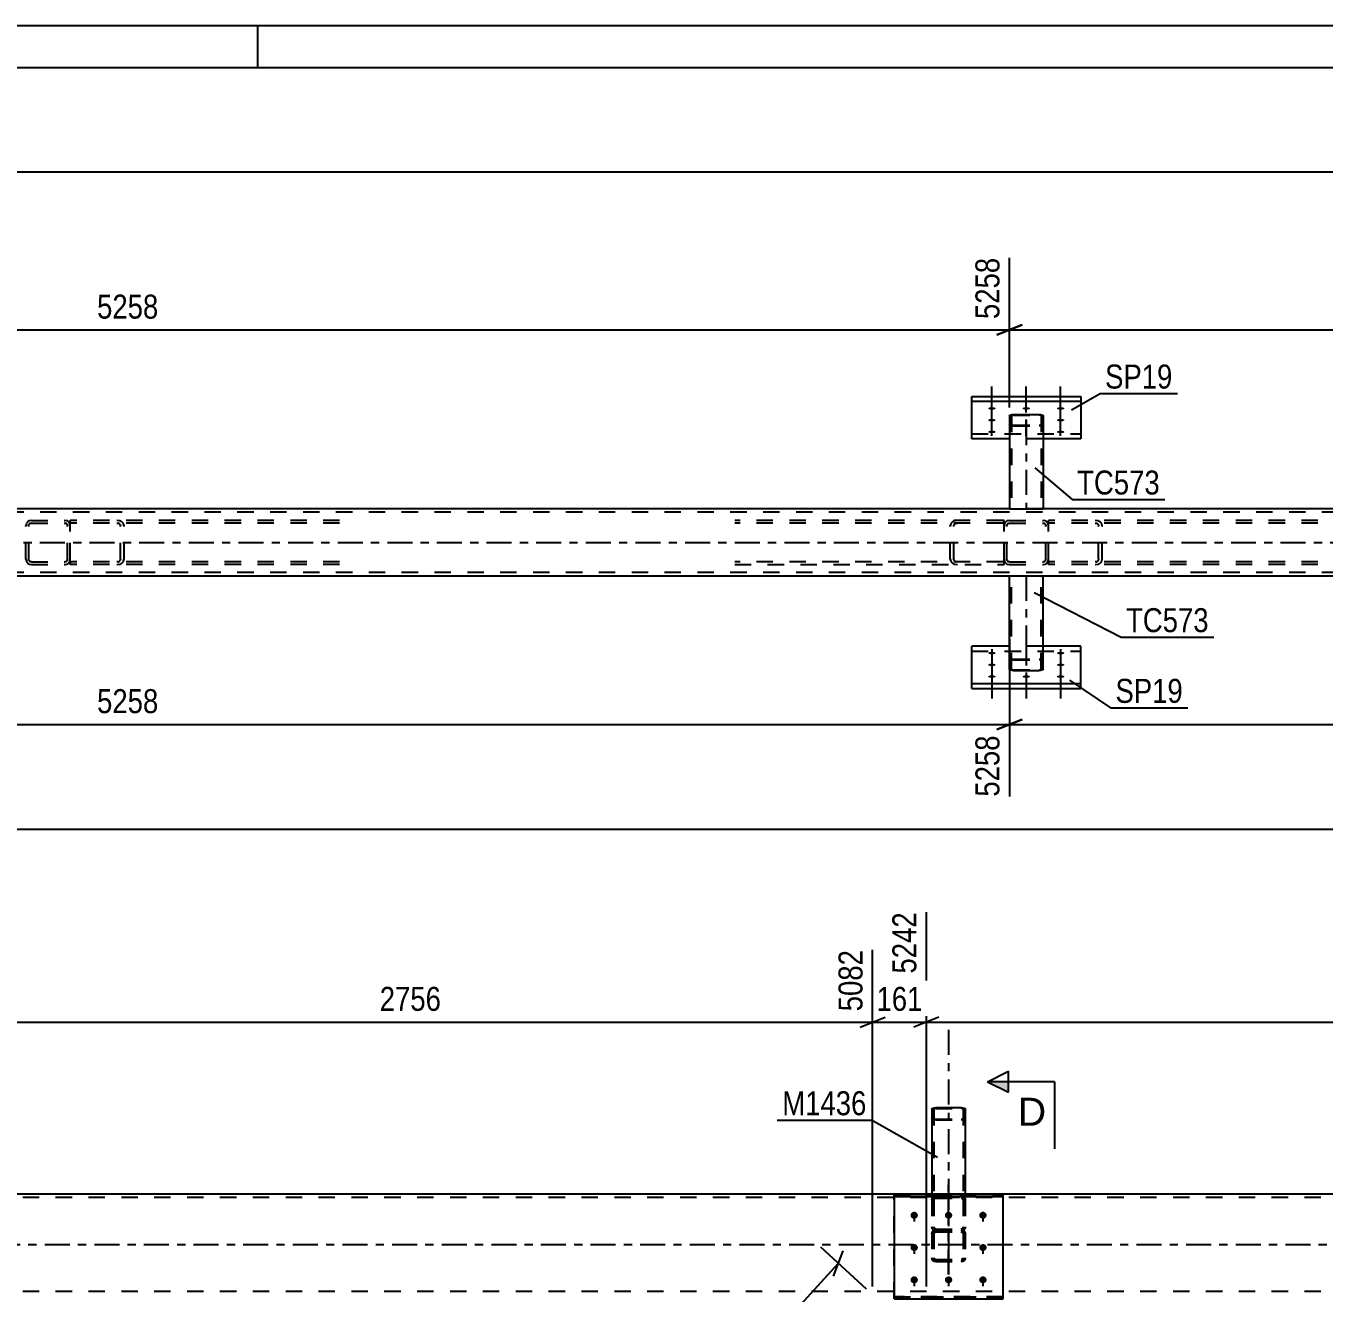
# Model space of a CAD drawing. Header units: millimetres. Extents: x -81 to 760, y -449 to 145.
# Drawn here: x 102.3 to 257.1, y -5.8 to 145.3 of the extents above; entities that cross this region are included whole.
import ezdxf

# ---------------------------------------------------------------- set-up
doc = ezdxf.new("R2010")
doc.units = ezdxf.units.MM
doc.linetypes.add('DXK_LINE_DOT2', pattern=[3.9198, 1.9599, -1.9599])
doc.linetypes.add('DXK_LINE_DOT3', pattern=[5.9187, 2.979, -0.9799, 0.9799, -0.9799])
doc.styles.add('Arial', font='ARIAL.TTF', dxfattribs={"height": 0.2})
doc.styles.add('Arial Narrow', font='ARIALN.TTF', dxfattribs={"height": 0.2})

# ---------------------------------------------------------------- blocks, each defined once
blk = doc.blocks.new('Unknown-122571161-1134')
at = {"color": 5, "linetype": 'Continuous'}
for p, q in [((759.95, 145.34), (-81.05, 145.34)), ((129.95, 140.34), (129.95, 145.34)), ((754.95, 140.34), (-76.05, 140.34))]:
    blk.add_line(p, q, dxfattribs=at)
blk = doc.blocks.new('Part-122571161-3338 - 3322')
at = {"color": 7, "linetype": 'DXK_LINE_DOT3'}
blk.add_line((212.33, 25.59), (212.33, -4.48), dxfattribs=at)
at = {"color": 2, "linetype": 'Continuous'}
for p, q in [((210.33, 16.15), (210.37, 16.21)), ((210.33, 16.15), (210.33, 6)), ((210.37, 16.21), (210.47, 16.27)), ((210.47, 16.27), (210.63, 16.31)), ((210.63, 16.31), (210.81, 16.32)), ((210.81, 16.32), (213.85, 16.32)), ((213.85, 16.32), (214.04, 16.31)), ((214.04, 16.31), (214.19, 16.27)), ((214.19, 16.27), (214.3, 16.21)), ((214.3, 16.21), (214.33, 16.15)), ((214.33, 16.15), (214.33, 6))]:
    blk.add_line(p, q, dxfattribs=at)
at = {"color": 7, "linetype": 'DXK_LINE_DOT2'}
for p, q in [((210.59, 16.18), (210.57, 16.15)), ((210.57, 16.15), (210.57, 5.69)), ((210.64, 16.21), (210.59, 16.18)), ((210.72, 16.23), (210.64, 16.21)), ((210.81, 16.23), (210.72, 16.23)), ((210.81, 16.23), (213.85, 16.23)), ((213.94, 16.23), (213.85, 16.23)), ((214.02, 16.21), (213.94, 16.23)), ((214.07, 16.18), (214.02, 16.21)), ((214.09, 16.15), (214.07, 16.18)), ((214.09, 16.15), (214.09, 5.69)), ((210.37, 14.97), (210.33, 15.04)), ((210.47, 14.92), (210.37, 14.97)), ((210.63, 14.88), (210.47, 14.92)), ((210.57, 15.04), (210.59, 15.01)), ((210.59, 15.01), (210.64, 14.98)), ((210.81, 14.87), (210.63, 14.88)), ((210.64, 14.98), (210.72, 14.96)), ((210.72, 14.96), (210.81, 14.95)), ((210.81, 14.95), (213.85, 14.95)), ((210.81, 14.87), (213.85, 14.87)), ((213.85, 14.95), (213.94, 14.96)), ((214.04, 14.88), (213.85, 14.87)), ((213.94, 14.96), (214.02, 14.98)), ((214.02, 14.98), (214.07, 15.01)), ((214.19, 14.92), (214.04, 14.88)), ((214.07, 15.01), (214.09, 15.04)), ((214.3, 14.97), (214.19, 14.92)), ((214.33, 15.04), (214.3, 14.97)), ((214.33, 6), (210.33, 6)), ((210.33, 6), (210.33, 5.69)), ((210.33, 5.83), (210.57, 5.83)), ((210.33, 5.69), (210.37, 5.62)), ((210.37, 5.62), (210.47, 5.57)), ((210.47, 5.57), (210.63, 5.53)), ((210.59, 5.66), (210.57, 5.69)), ((210.64, 5.63), (210.59, 5.66)), ((210.63, 5.53), (210.81, 5.52)), ((210.72, 5.61), (210.64, 5.63)), ((210.81, 5.6), (210.72, 5.61)), ((210.81, 5.6), (213.85, 5.6)), ((210.81, 5.52), (213.85, 5.52)), ((213.94, 5.61), (213.85, 5.6)), ((213.85, 5.52), (214.04, 5.53)), ((214.02, 5.63), (213.94, 5.61)), ((214.07, 5.66), (214.02, 5.63)), ((214.04, 5.53), (214.19, 5.57)), ((214.09, 5.69), (214.07, 5.66)), ((214.09, 5.83), (214.33, 5.83)), ((214.19, 5.57), (214.3, 5.62)), ((214.3, 5.62), (214.33, 5.69)), ((214.33, 6), (214.33, 5.69))]:
    blk.add_line(p, q, dxfattribs=at)
blk = doc.blocks.new('Bolt-122571161-3489 - 3322')
at = {"color": 1, "linetype": 'DXK_LINE_DOT2'}
for p, q in [((208.23, 3.87), (208.23, 2.74)), ((212.33, 3.87), (212.33, 2.74)), ((216.43, 3.87), (216.43, 2.74)), ((208.23, 0.02), (208.23, -1.11)), ((216.43, 0.02), (216.43, -1.11)), ((208.23, -3.83), (208.23, -4.97)), ((212.33, -3.83), (212.33, -4.97)), ((216.43, -3.83), (216.43, -4.97))]:
    blk.add_line(p, q, dxfattribs=at)
blk = doc.blocks.new('Bolt-122571161-3490 - 3322')
at = {"linetype": 'Continuous'}
for points in [[(208.23, 3.89), (208.32, 3.88), (208.41, 3.85), (208.49, 3.81), (208.56, 3.75), (208.61, 3.68), (208.65, 3.6), (208.67, 3.52), (208.67, 3.43), (208.65, 3.35), (208.61, 3.27), (208.56, 3.2), (208.49, 3.14), (208.41, 3.1), (208.32, 3.07), (208.23, 3.06), (208.14, 3.07), (208.05, 3.1), (207.97, 3.14), (207.91, 3.2), (207.85, 3.27), (207.81, 3.35), (207.8, 3.43), (207.8, 3.52), (207.81, 3.6), (207.85, 3.68), (207.91, 3.75), (207.97, 3.81), (208.05, 3.85), (208.14, 3.88)], [(212.33, 3.89), (212.42, 3.88), (212.51, 3.85), (212.59, 3.81), (212.66, 3.75), (212.71, 3.68), (212.75, 3.6), (212.77, 3.52), (212.77, 3.43), (212.75, 3.35), (212.71, 3.27), (212.66, 3.2), (212.59, 3.14), (212.51, 3.1), (212.42, 3.07), (212.33, 3.06), (212.24, 3.07), (212.15, 3.1), (212.07, 3.14), (212.01, 3.2), (211.95, 3.27), (211.91, 3.35), (211.9, 3.43), (211.9, 3.52), (211.91, 3.6), (211.95, 3.68), (212.01, 3.75), (212.07, 3.81), (212.15, 3.85), (212.24, 3.88)], [(216.43, 3.89), (216.52, 3.88), (216.61, 3.85), (216.69, 3.81), (216.76, 3.75), (216.81, 3.68), (216.85, 3.6), (216.87, 3.52), (216.87, 3.43), (216.85, 3.35), (216.81, 3.27), (216.76, 3.2), (216.69, 3.14), (216.61, 3.1), (216.52, 3.07), (216.43, 3.06), (216.34, 3.07), (216.25, 3.1), (216.17, 3.14), (216.11, 3.2), (216.05, 3.27), (216.01, 3.35), (216, 3.43), (216, 3.52), (216.01, 3.6), (216.05, 3.68), (216.11, 3.75), (216.17, 3.81), (216.25, 3.85), (216.34, 3.88)], [(208.23, 0.04), (208.32, 0.03), (208.41, 0), (208.49, -0.04), (208.56, -0.1), (208.61, -0.17), (208.65, -0.25), (208.67, -0.33), (208.67, -0.42), (208.65, -0.5), (208.61, -0.58), (208.56, -0.65), (208.49, -0.71), (208.41, -0.75), (208.32, -0.78), (208.23, -0.79), (208.14, -0.78), (208.05, -0.75), (207.97, -0.71), (207.91, -0.65), (207.85, -0.58), (207.81, -0.5), (207.8, -0.42), (207.8, -0.33), (207.81, -0.25), (207.85, -0.17), (207.91, -0.1), (207.97, -0.04), (208.05, 0), (208.14, 0.03)], [(216.43, 0.04), (216.52, 0.03), (216.61, 0), (216.69, -0.04), (216.76, -0.1), (216.81, -0.17), (216.85, -0.25), (216.87, -0.33), (216.87, -0.42), (216.85, -0.5), (216.81, -0.58), (216.76, -0.65), (216.69, -0.71), (216.61, -0.75), (216.52, -0.78), (216.43, -0.79), (216.34, -0.78), (216.25, -0.75), (216.17, -0.71), (216.11, -0.65), (216.05, -0.58), (216.01, -0.5), (216, -0.42), (216, -0.33), (216.01, -0.25), (216.05, -0.17), (216.11, -0.1), (216.17, -0.04), (216.25, 0), (216.34, 0.03)], [(208.23, -3.81), (208.32, -3.82), (208.41, -3.85), (208.49, -3.89), (208.56, -3.95), (208.61, -4.02), (208.65, -4.1), (208.67, -4.19), (208.67, -4.27), (208.65, -4.36), (208.61, -4.44), (208.56, -4.51), (208.49, -4.56), (208.41, -4.61), (208.32, -4.63), (208.23, -4.64), (208.14, -4.63), (208.05, -4.61), (207.97, -4.56), (207.91, -4.51), (207.85, -4.44), (207.81, -4.36), (207.8, -4.27), (207.8, -4.19), (207.81, -4.1), (207.85, -4.02), (207.91, -3.95), (207.97, -3.89), (208.05, -3.85), (208.14, -3.82)], [(212.33, -3.81), (212.42, -3.82), (212.51, -3.85), (212.59, -3.89), (212.66, -3.95), (212.71, -4.02), (212.75, -4.1), (212.77, -4.19), (212.77, -4.27), (212.75, -4.36), (212.71, -4.44), (212.66, -4.51), (212.59, -4.56), (212.51, -4.61), (212.42, -4.63), (212.33, -4.64), (212.24, -4.63), (212.15, -4.61), (212.07, -4.56), (212.01, -4.51), (211.95, -4.44), (211.91, -4.36), (211.9, -4.27), (211.9, -4.19), (211.91, -4.1), (211.95, -4.02), (212.01, -3.95), (212.07, -3.89), (212.15, -3.85), (212.24, -3.82)], [(216.43, -3.81), (216.52, -3.82), (216.61, -3.85), (216.69, -3.89), (216.76, -3.95), (216.81, -4.02), (216.85, -4.1), (216.87, -4.19), (216.87, -4.27), (216.85, -4.36), (216.81, -4.44), (216.76, -4.51), (216.69, -4.56), (216.61, -4.61), (216.52, -4.63), (216.43, -4.64), (216.34, -4.63), (216.25, -4.61), (216.17, -4.56), (216.11, -4.51), (216.05, -4.44), (216.01, -4.36), (216, -4.27), (216, -4.19), (216.01, -4.1), (216.05, -4.02), (216.11, -3.95), (216.17, -3.89), (216.25, -3.85), (216.34, -3.82)]]:
    blk.add_hatch(color=1, dxfattribs=at).paths.add_polyline_path(points)
at = {"color": 1, "linetype": 'Continuous'}
for p, q in [((208.23, 3.87), (208.23, 2.74)), ((212.33, 3.87), (212.33, 2.74)), ((216.43, 3.87), (216.43, 2.74)), ((208.23, 0.02), (208.23, -1.11)), ((216.43, 0.02), (216.43, -1.11)), ((208.23, -3.83), (208.23, -4.97)), ((212.33, -3.83), (212.33, -4.97)), ((216.43, -3.83), (216.43, -4.97))]:
    blk.add_line(p, q, dxfattribs=at)
blk = doc.blocks.new('Part-122571161-3521 - 3322')
at = {"color": 2, "linetype": 'Continuous'}
blk.add_line((443.67, 6), (0, 6), dxfattribs=at)
at = {"color": 7, "linetype": 'DXK_LINE_DOT2'}
for p, q in [((578.17, 5.6), (0, 5.6)), ((578.17, -5.6), (0, -5.6))]:
    blk.add_line(p, q, dxfattribs=at)
at = {"color": 7, "linetype": 'DXK_LINE_DOT3'}
blk.add_line((-2, 0), (578.17, 0), dxfattribs=at)
blk = doc.blocks.new('Part-122571161-3580 - 3322')
at = {"color": 7, "linetype": 'DXK_LINE_DOT2'}
for p, q in [((205.83, -6.48), (205.83, 5.95)), ((205.83, 5.95), (218.83, 5.95)), ((205.83, 5.73), (218.83, 5.73)), ((218.83, -6.48), (218.83, 5.95)), ((218.83, -6.26), (205.83, -6.26)), ((218.83, -6.48), (205.83, -6.48))]:
    blk.add_line(p, q, dxfattribs=at)
blk = doc.blocks.new('Part-122571161-3583 - 3322')
at = {"color": 2, "linetype": 'Continuous'}
for p, q in [((218.83, 5.95), (205.83, 5.95)), ((205.83, 5.95), (205.83, -6.48)), ((205.83, 5.73), (218.83, 5.73)), ((218.83, -6.48), (218.83, 5.95)), ((205.83, -6.48), (218.83, -6.48))]:
    blk.add_line(p, q, dxfattribs=at)
at = {"color": 7, "linetype": 'DXK_LINE_DOT2'}
blk.add_line((205.83, -6.26), (218.83, -6.26), dxfattribs=at)
blk = doc.blocks.new('Part-122571161-3592 - 3322')
at = {"color": 7, "linetype": 'DXK_LINE_DOT3'}
blk.add_line((212.33, -3.58), (212.33, 7.12), dxfattribs=at)
at = {"color": 7, "linetype": 'DXK_LINE_DOT2'}
for p, q in [((210.37, 5.51), (210.33, 5.32)), ((210.33, 5.32), (210.33, -1.59)), ((210.57, 5.32), (210.59, 5.41)), ((210.57, 5.32), (210.57, -1.59)), ((210.59, 5.41), (210.64, 5.5)), ((210.81, 5.83), (210.63, 5.79)), ((210.64, 5.5), (210.72, 5.55)), ((210.72, 5.55), (210.81, 5.57)), ((210.81, 5.83), (213.85, 5.83)), ((210.81, 5.57), (213.85, 5.57)), ((214.04, 5.79), (213.85, 5.83)), ((213.85, 5.57), (213.95, 5.55)), ((213.95, 5.55), (214.02, 5.5)), ((214.02, 5.5), (214.07, 5.41)), ((214.07, 5.41), (214.09, 5.32)), ((214.09, 5.32), (214.09, -1.59)), ((214.33, 5.32), (214.3, 5.51)), ((214.33, 5.32), (214.33, -1.59)), ((210.33, 2.08), (210.37, 1.89)), ((210.37, 1.44), (210.47, 1.59)), ((210.47, 1.59), (210.63, 1.69)), ((210.59, 1.98), (210.57, 2.08)), ((210.64, 1.9), (210.59, 1.98)), ((210.63, 1.69), (210.81, 1.72)), ((210.63, 1.61), (210.81, 1.57)), ((210.72, 1.84), (210.64, 1.9)), ((210.81, 1.83), (210.72, 1.84)), ((210.81, 1.83), (213.85, 1.83)), ((210.81, 1.72), (213.85, 1.72)), ((210.81, 1.57), (213.85, 1.57)), ((213.95, 1.84), (213.85, 1.83)), ((213.85, 1.72), (214.04, 1.69)), ((213.85, 1.57), (214.04, 1.61)), ((214.02, 1.9), (213.95, 1.84)), ((214.07, 1.98), (214.02, 1.9)), ((214.04, 1.69), (214.19, 1.59)), ((214.09, 2.08), (214.07, 1.98)), ((214.19, 1.59), (214.3, 1.44)), ((214.3, 1.89), (214.33, 2.08)), ((210.33, 1.27), (210.37, 1.44)), ((210.59, 1.36), (210.57, 1.27)), ((210.64, 1.43), (210.59, 1.36)), ((210.72, 1.48), (210.64, 1.43)), ((210.81, 1.5), (210.72, 1.48)), ((210.81, 1.5), (213.85, 1.5)), ((213.95, 1.48), (213.85, 1.5)), ((214.02, 1.43), (213.95, 1.48)), ((214.07, 1.36), (214.02, 1.43)), ((214.09, 1.27), (214.07, 1.36)), ((214.3, 1.44), (214.33, 1.27)), ((210.37, -1.76), (210.33, -1.59)), ((210.47, -1.9), (210.37, -1.76)), ((210.63, -2), (210.47, -1.9)), ((210.57, -1.59), (210.59, -1.67)), ((210.59, -1.67), (210.64, -1.74)), ((210.81, -2.04), (210.63, -2)), ((210.64, -1.74), (210.72, -1.79)), ((210.72, -1.79), (210.81, -1.81)), ((210.81, -1.81), (213.85, -1.81)), ((210.81, -2.04), (213.85, -2.04)), ((213.85, -1.81), (213.95, -1.79)), ((214.04, -2), (213.85, -2.04)), ((213.95, -1.79), (214.02, -1.74)), ((214.02, -1.74), (214.07, -1.67)), ((214.19, -1.9), (214.04, -2)), ((214.07, -1.67), (214.09, -1.59)), ((214.3, -1.76), (214.19, -1.9)), ((214.33, -1.59), (214.3, -1.76))]:
    blk.add_line(p, q, dxfattribs=at)
for centre, start, end in [((210.83, 5.34), 114.32, 159.2417), ((213.83, 5.34), 20.7583, 65.68), ((210.83, 2.06), 200.7583, 245.68), ((213.83, 2.06), 294.32, 339.2417)]:
    blk.add_arc(centre, 0.496, start, end, dxfattribs=at)
blk = doc.blocks.new('Part-122571161-3674 - 3322')
at = {"color": 7, "linetype": 'DXK_LINE_DOT3'}
blk.add_line((212.33, 7.12), (212.33, -3.58), dxfattribs=at)
at = {"color": 7, "linetype": 'DXK_LINE_DOT2'}
for p, q in [((210.33, 5.32), (210.37, 5.51)), ((210.33, 5.32), (210.33, -1.59)), ((210.59, 5.41), (210.57, 5.32)), ((210.57, 5.32), (210.57, -1.59)), ((210.64, 5.5), (210.59, 5.41)), ((210.63, 5.79), (210.81, 5.83)), ((210.72, 5.55), (210.64, 5.5)), ((210.81, 5.57), (210.72, 5.55)), ((210.81, 5.83), (213.85, 5.83)), ((210.81, 5.57), (213.85, 5.57)), ((213.85, 5.83), (214.04, 5.79)), ((213.95, 5.55), (213.85, 5.57)), ((214.02, 5.5), (213.95, 5.55)), ((214.07, 5.41), (214.02, 5.5)), ((214.09, 5.32), (214.07, 5.41)), ((214.09, 5.32), (214.09, -1.59)), ((214.3, 5.51), (214.33, 5.32)), ((214.33, 5.32), (214.33, -1.59)), ((210.37, 1.89), (210.33, 2.08)), ((210.47, 1.59), (210.37, 1.44)), ((210.63, 1.69), (210.47, 1.59)), ((210.57, 2.08), (210.59, 1.98)), ((210.59, 1.98), (210.64, 1.9)), ((210.81, 1.72), (210.63, 1.69)), ((210.81, 1.57), (210.63, 1.61)), ((210.64, 1.9), (210.72, 1.85)), ((210.72, 1.85), (210.81, 1.83)), ((210.81, 1.83), (213.85, 1.83)), ((210.81, 1.72), (213.85, 1.72)), ((210.81, 1.57), (213.85, 1.57)), ((213.85, 1.83), (213.95, 1.85)), ((214.04, 1.69), (213.85, 1.72)), ((214.04, 1.61), (213.85, 1.57)), ((213.95, 1.85), (214.02, 1.9)), ((214.02, 1.9), (214.07, 1.98)), ((214.19, 1.59), (214.04, 1.69)), ((214.07, 1.98), (214.09, 2.08)), ((214.3, 1.44), (214.19, 1.59)), ((214.33, 2.08), (214.3, 1.89)), ((210.37, 1.44), (210.33, 1.27)), ((210.57, 1.27), (210.59, 1.36)), ((210.59, 1.36), (210.64, 1.43)), ((210.64, 1.43), (210.72, 1.48)), ((210.72, 1.48), (210.81, 1.5)), ((210.81, 1.5), (213.85, 1.5)), ((213.85, 1.5), (213.95, 1.48)), ((213.95, 1.48), (214.02, 1.43)), ((214.02, 1.43), (214.07, 1.36)), ((214.07, 1.36), (214.09, 1.27)), ((214.33, 1.27), (214.3, 1.44)), ((210.33, -1.59), (210.37, -1.76)), ((210.37, -1.76), (210.47, -1.9)), ((210.47, -1.9), (210.63, -2)), ((210.59, -1.67), (210.57, -1.59)), ((210.64, -1.74), (210.59, -1.67)), ((210.63, -2), (210.81, -2.04)), ((210.72, -1.79), (210.64, -1.74)), ((210.81, -1.81), (210.72, -1.79)), ((210.81, -1.81), (213.85, -1.81)), ((210.81, -2.04), (213.85, -2.04)), ((213.95, -1.79), (213.85, -1.81)), ((213.85, -2.04), (214.04, -2)), ((214.02, -1.74), (213.95, -1.79)), ((214.07, -1.67), (214.02, -1.74)), ((214.04, -2), (214.19, -1.9)), ((214.09, -1.59), (214.07, -1.67)), ((214.19, -1.9), (214.3, -1.76)), ((214.3, -1.76), (214.33, -1.59))]:
    blk.add_line(p, q, dxfattribs=at)
for centre, start, end in [((210.83, 5.34), 114.32, 159.2417), ((213.83, 5.34), 20.7583, 65.68), ((210.83, 2.06), 200.7583, 245.68), ((213.83, 2.06), 294.32, 339.2417)]:
    blk.add_arc(centre, 0.496, start, end, dxfattribs=at)
blk = doc.blocks.new('Part-122571161-2288 - 2182')
at = {"color": 2, "linetype": 'Continuous'}
for p, q in [((215.1, 96.09), (215.1, 101.14)), ((215.1, 101.14), (228.1, 101.14)), ((228.1, 101.14), (228.1, 96.09)), ((228.1, 100.54), (215.1, 100.54)), ((219.6, 96.09), (215.1, 96.09)), ((228.1, 96.09), (223.6, 96.09))]:
    blk.add_line(p, q, dxfattribs=at)
at = {"color": 7, "linetype": 'DXK_LINE_DOT2'}
for p, q in [((215.1, 96.7), (228.1, 96.7)), ((223.6, 96.09), (219.6, 96.09))]:
    blk.add_line(p, q, dxfattribs=at)
blk = doc.blocks.new('Part-122571161-2224 - 2182')
at = {"color": 7, "linetype": 'DXK_LINE_DOT2'}
for p, q in [((102.35, 85.97), (102.3, 85.73)), ((102.3, 81.73), (102.3, 85.73)), ((102.62, 85.73), (102.64, 85.85)), ((102.62, 81.73), (102.62, 85.73)), ((102.94, 86.37), (102.69, 86.32)), ((102.81, 86.02), (102.94, 86.05)), ((102.94, 86.37), (106.94, 86.37)), ((102.94, 86.05), (106.94, 86.05)), ((107.18, 86.32), (106.94, 86.37)), ((106.94, 86.05), (107.06, 86.02)), ((107.23, 85.85), (107.26, 85.73)), ((107.26, 81.73), (107.26, 85.73)), ((107.58, 85.73), (107.53, 85.97)), ((107.58, 81.73), (107.58, 85.73)), ((102.3, 81.73), (102.35, 81.48)), ((102.64, 81.6), (102.62, 81.73)), ((102.69, 81.13), (102.94, 81.09)), ((102.94, 81.41), (102.81, 81.43)), ((102.94, 81.41), (106.94, 81.41)), ((102.94, 81.09), (106.94, 81.09)), ((107.06, 81.43), (106.94, 81.41)), ((106.94, 81.09), (107.18, 81.13)), ((107.26, 81.73), (107.23, 81.6)), ((107.53, 81.48), (107.58, 81.73))]:
    blk.add_line(p, q, dxfattribs=at)
for centre, radius, start, end in [((102.94, 85.73), 0.64, 112.5, 157.5), ((102.94, 85.73), 0.32, 112.5, 157.5), ((106.94, 85.73), 0.32, 22.5, 67.5), ((106.94, 85.73), 0.64, 22.5, 67.5), ((102.94, 81.73), 0.64, 202.5, 247.5), ((102.94, 81.73), 0.32, 202.5, 247.5), ((106.94, 81.73), 0.32, 292.5, 337.5), ((106.94, 81.73), 0.64, 292.5, 337.5)]:
    blk.add_arc(centre, radius, start, end, dxfattribs=at)
blk = doc.blocks.new('Part-122571161-2225 - 2182')
at = {"color": 7, "linetype": 'DXK_LINE_DOT2'}
for p, q in [((219.01, 85.97), (218.96, 85.73)), ((218.96, 81.73), (218.96, 85.73)), ((219.28, 85.73), (219.31, 85.85)), ((219.28, 81.73), (219.28, 85.73)), ((219.6, 86.37), (219.36, 86.32)), ((219.48, 86.02), (219.6, 86.05)), ((219.6, 86.37), (223.6, 86.37)), ((219.6, 86.05), (223.6, 86.05)), ((223.85, 86.32), (223.6, 86.37)), ((223.6, 86.05), (223.73, 86.02)), ((223.9, 85.85), (223.92, 85.73)), ((223.92, 81.73), (223.92, 85.73)), ((224.24, 85.73), (224.2, 85.97)), ((224.24, 81.73), (224.24, 85.73)), ((218.96, 81.73), (219.01, 81.48)), ((219.31, 81.6), (219.28, 81.73)), ((219.36, 81.13), (219.6, 81.09)), ((219.6, 81.41), (219.48, 81.43)), ((219.6, 81.41), (223.6, 81.41)), ((219.6, 81.09), (223.6, 81.09)), ((223.73, 81.43), (223.6, 81.41)), ((223.6, 81.09), (223.85, 81.13)), ((223.92, 81.73), (223.9, 81.6)), ((224.2, 81.48), (224.24, 81.73))]:
    blk.add_line(p, q, dxfattribs=at)
for centre, radius, start, end in [((219.6, 85.73), 0.64, 112.5, 157.5), ((219.6, 85.73), 0.32, 112.5, 157.5), ((223.6, 85.73), 0.32, 22.5, 67.5), ((223.6, 85.73), 0.64, 22.5, 67.5), ((219.6, 81.73), 0.64, 202.5, 247.5), ((219.6, 81.73), 0.32, 202.5, 247.5), ((223.6, 81.73), 0.32, 292.5, 337.5), ((223.6, 81.73), 0.64, 292.5, 337.5)]:
    blk.add_arc(centre, radius, start, end, dxfattribs=at)
blk = doc.blocks.new('Part-122571161-2293 - 2182')
at = {"color": 2, "linetype": 'Continuous'}
for p, q in [((215.1, 66.31), (215.1, 71.36)), ((219.6, 71.36), (215.1, 71.36)), ((228.1, 71.36), (223.6, 71.36)), ((228.1, 66.31), (228.1, 71.36)), ((215.1, 66.91), (228.1, 66.91)), ((215.1, 66.31), (228.1, 66.31))]:
    blk.add_line(p, q, dxfattribs=at)
at = {"color": 7, "linetype": 'DXK_LINE_DOT2'}
for p, q in [((219.64, 71.36), (219.6, 71.36)), ((223.6, 71.36), (219.64, 71.36)), ((215.1, 70.75), (228.1, 70.75))]:
    blk.add_line(p, q, dxfattribs=at)
blk = doc.blocks.new('Part-122571161-2233 - 2182')
at = {"color": 2, "linetype": 'Continuous'}
for p, q in [((219.6, 68.61), (219.6, 79.73)), ((223.6, 79.73), (219.6, 79.73)), ((223.6, 68.61), (223.6, 79.73)), ((219.64, 68.55), (219.6, 68.61)), ((219.74, 68.5), (219.64, 68.55)), ((219.9, 68.46), (219.74, 68.5)), ((220.08, 68.45), (219.9, 68.46)), ((220.08, 68.45), (223.12, 68.45)), ((223.31, 68.46), (223.12, 68.45)), ((223.46, 68.5), (223.31, 68.46)), ((223.57, 68.55), (223.46, 68.5)), ((223.6, 68.61), (223.57, 68.55))]:
    blk.add_line(p, q, dxfattribs=at)
at = {"color": 7, "linetype": 'DXK_LINE_DOT2'}
for p, q in [((219.84, 68.61), (219.84, 79.73)), ((223.34, 79.73), (223.36, 79.73)), ((223.36, 68.61), (223.36, 79.73)), ((219.6, 69.65), (219.64, 69.72)), ((219.64, 69.72), (219.74, 69.77)), ((219.74, 69.77), (219.9, 69.8)), ((219.86, 69.68), (219.84, 69.65)), ((219.91, 69.71), (219.86, 69.68)), ((219.9, 69.8), (220.08, 69.82)), ((219.99, 69.73), (219.91, 69.71)), ((220.08, 69.73), (219.99, 69.73)), ((220.08, 69.82), (223.12, 69.82)), ((220.08, 69.73), (223.12, 69.73)), ((223.12, 69.82), (223.31, 69.8)), ((223.22, 69.73), (223.12, 69.73)), ((223.29, 69.71), (223.22, 69.73)), ((223.34, 69.68), (223.29, 69.71)), ((223.31, 69.8), (223.46, 69.77)), ((223.36, 69.65), (223.34, 69.68)), ((223.46, 69.77), (223.57, 69.72)), ((223.57, 69.72), (223.6, 69.65)), ((219.84, 68.61), (219.86, 68.58)), ((219.86, 68.58), (219.91, 68.55)), ((219.91, 68.55), (219.99, 68.54)), ((219.99, 68.54), (220.08, 68.53)), ((220.08, 68.53), (223.12, 68.53)), ((223.12, 68.53), (223.22, 68.54)), ((223.22, 68.54), (223.29, 68.55)), ((223.29, 68.55), (223.34, 68.58)), ((223.34, 68.58), (223.36, 68.61))]:
    blk.add_line(p, q, dxfattribs=at)
at = {"color": 7, "linetype": 'DXK_LINE_DOT3'}
blk.add_line((221.6, 79.73), (221.6, 69.13), dxfattribs=at)
blk = doc.blocks.new('Part-122571161-2249 - 2182')
at = {"color": 7, "linetype": 'DXK_LINE_DOT2'}
for p, q in [((580.24, 87.33), (9.27, 87.33)), ((223.6, 87.73), (219.6, 87.73)), ((580.24, 80.13), (9.27, 80.13)), ((223.6, 79.73), (219.6, 79.73))]:
    blk.add_line(p, q, dxfattribs=at)
at = {"color": 2, "linetype": 'Continuous'}
for p, q in [((219.6, 87.73), (14.07, 87.73)), ((452.94, 87.73), (223.6, 87.73)), ((219.6, 79.73), (14.07, 79.73)), ((452.94, 79.73), (223.6, 79.73))]:
    blk.add_line(p, q, dxfattribs=at)
at = {"color": 7, "linetype": 'DXK_LINE_DOT3'}
blk.add_line((9.27, 83.73), (580.24, 83.73), dxfattribs=at)
blk = doc.blocks.new('Part-122571161-2283 - 2182')
at = {"color": 2, "linetype": 'Continuous'}
for p, q in [((219.6, 98.84), (219.64, 98.9)), ((219.6, 98.84), (219.6, 87.73)), ((219.64, 98.9), (219.74, 98.95)), ((219.74, 98.95), (219.9, 98.99)), ((219.9, 98.99), (220.08, 99)), ((220.08, 99), (223.12, 99)), ((223.12, 99), (223.31, 98.99)), ((223.31, 98.99), (223.46, 98.95)), ((223.46, 98.95), (223.57, 98.9)), ((223.57, 98.9), (223.6, 98.84)), ((223.6, 98.84), (223.6, 87.73)), ((219.6, 87.73), (223.57, 87.73)), ((223.6, 87.73), (223.57, 87.73))]:
    blk.add_line(p, q, dxfattribs=at)
at = {"color": 7, "linetype": 'DXK_LINE_DOT2'}
for p, q in [((219.64, 97.74), (219.6, 97.8)), ((219.74, 97.68), (219.64, 97.74)), ((219.9, 97.65), (219.74, 97.68)), ((219.86, 98.87), (219.84, 98.84)), ((219.84, 98.84), (219.84, 87.73)), ((219.84, 97.8), (219.86, 97.77)), ((219.91, 98.9), (219.86, 98.87)), ((219.86, 97.77), (219.91, 97.74)), ((220.08, 97.63), (219.9, 97.65)), ((219.99, 98.91), (219.91, 98.9)), ((219.91, 97.74), (219.99, 97.72)), ((220.08, 98.92), (219.99, 98.91)), ((219.99, 97.72), (220.08, 97.72)), ((220.08, 98.92), (223.12, 98.92)), ((220.08, 97.72), (223.12, 97.72)), ((220.08, 97.63), (223.12, 97.63)), ((223.22, 98.91), (223.12, 98.92)), ((223.12, 97.72), (223.22, 97.72)), ((223.31, 97.65), (223.12, 97.63)), ((223.29, 98.9), (223.22, 98.91)), ((223.22, 97.72), (223.29, 97.74)), ((223.34, 98.87), (223.29, 98.9)), ((223.29, 97.74), (223.31, 97.75)), ((223.31, 97.75), (223.34, 97.77)), ((223.46, 97.68), (223.31, 97.65)), ((223.36, 98.84), (223.34, 98.87)), ((223.34, 97.77), (223.36, 97.8)), ((223.36, 98.84), (223.36, 87.73)), ((223.57, 97.74), (223.46, 97.68)), ((223.6, 97.8), (223.57, 97.74)), ((223.34, 87.73), (223.36, 87.73))]:
    blk.add_line(p, q, dxfattribs=at)
at = {"color": 7, "linetype": 'DXK_LINE_DOT3'}
blk.add_line((221.6, 98.32), (221.6, 87.73), dxfattribs=at)
blk = doc.blocks.new('Part-122571161-2300 - 2182')
at = {"color": 7, "linetype": 'DXK_LINE_DOT2'}
for p, q in [((218.83, 86.37), (186.83, 86.37)), ((218.83, 86.05), (186.83, 86.05)), ((212.61, 85.97), (212.54, 85.73)), ((212.54, 81.73), (212.54, 85.73)), ((212.97, 85.73), (213.01, 85.85)), ((212.97, 81.73), (212.97, 85.73)), ((213.41, 86.37), (213.08, 86.32)), ((213.24, 86.02), (213.41, 86.05)), ((218.96, 86.35), (218.83, 86.37)), ((218.83, 86.05), (218.96, 86.03)), ((218.96, 81.11), (218.96, 86.35)), ((218.83, 81.41), (186.83, 81.41)), ((186.83, 81.09), (218.83, 81.09)), ((212.54, 81.73), (212.61, 81.48)), ((213.01, 81.6), (212.97, 81.73)), ((213.08, 81.13), (213.41, 81.09)), ((213.41, 81.41), (213.24, 81.43)), ((218.83, 81.41), (218.96, 81.43)), ((218.83, 81.09), (218.96, 81.11))]:
    blk.add_line(p, q, dxfattribs=at)
for centre, radius, start, end in [((213.28, 85.55), 0.792, 104.8339, 148.022), ((213.34, 85.64), 0.396, 104.8339, 148.022), ((213.28, 81.9), 0.792, 211.978, 255.1661), ((213.34, 81.81), 0.396, 211.978, 255.1661)]:
    blk.add_arc(centre, radius, start, end, dxfattribs=at)
blk = doc.blocks.new('Part-122571161-2301 - 2182')
at = {"color": 7, "linetype": 'DXK_LINE_DOT2'}
for p, q in [((107.71, 86.37), (107.58, 86.35)), ((107.58, 81.11), (107.58, 86.35)), ((107.71, 86.05), (107.58, 86.03)), ((139.71, 86.37), (107.71, 86.37)), ((139.71, 86.05), (107.71, 86.05)), ((113.46, 86.32), (113.13, 86.37)), ((113.13, 86.05), (113.3, 86.02)), ((113.53, 85.85), (113.57, 85.73)), ((113.57, 81.73), (113.57, 85.73)), ((114, 85.73), (113.93, 85.97)), ((114, 81.73), (114, 85.73)), ((107.58, 81.43), (107.71, 81.41)), ((107.71, 81.09), (107.58, 81.11)), ((139.71, 81.41), (107.71, 81.41)), ((139.71, 81.09), (107.71, 81.09)), ((113.3, 81.43), (113.13, 81.41)), ((113.13, 81.09), (113.46, 81.13)), ((113.57, 81.73), (113.53, 81.6)), ((113.93, 81.48), (114, 81.73))]:
    blk.add_line(p, q, dxfattribs=at)
for centre, radius, start, end in [((113.2, 85.64), 0.396, 31.978, 75.1661), ((113.26, 85.55), 0.792, 31.978, 75.1661), ((113.2, 81.81), 0.396, 284.8339, 328.022), ((113.26, 81.9), 0.792, 284.8339, 328.022)]:
    blk.add_arc(centre, radius, start, end, dxfattribs=at)
blk = doc.blocks.new('Bolt-122571161-2326 - 2182')
at = {"linetype": 'Continuous'}
for points in [[(217.5, 99.87), (217.59, 99.87), (217.68, 99.86), (217.76, 99.84), (217.83, 99.82), (217.88, 99.8), (217.92, 99.77), (217.94, 99.74), (217.94, 99.7), (217.92, 99.67), (217.88, 99.64), (217.83, 99.62), (217.76, 99.6), (217.68, 99.58), (217.59, 99.57), (217.5, 99.57), (217.41, 99.57), (217.32, 99.58), (217.24, 99.6), (217.18, 99.62), (217.12, 99.64), (217.08, 99.67), (217.07, 99.7), (217.07, 99.74), (217.08, 99.77), (217.12, 99.8), (217.18, 99.82), (217.24, 99.84), (217.32, 99.86), (217.41, 99.87)], [(221.6, 99.87), (221.69, 99.87), (221.78, 99.86), (221.86, 99.84), (221.93, 99.82), (221.98, 99.8), (222.02, 99.77), (222.04, 99.74), (222.04, 99.7), (222.02, 99.67), (221.98, 99.64), (221.93, 99.62), (221.86, 99.6), (221.78, 99.58), (221.69, 99.57), (221.6, 99.57), (221.51, 99.57), (221.42, 99.58), (221.34, 99.6), (221.28, 99.62), (221.22, 99.64), (221.18, 99.67), (221.17, 99.7), (221.17, 99.74), (221.18, 99.77), (221.22, 99.8), (221.28, 99.82), (221.34, 99.84), (221.42, 99.86), (221.51, 99.87)], [(225.7, 99.87), (225.79, 99.87), (225.88, 99.86), (225.96, 99.84), (226.03, 99.82), (226.08, 99.8), (226.12, 99.77), (226.14, 99.74), (226.14, 99.7), (226.12, 99.67), (226.08, 99.64), (226.03, 99.62), (225.96, 99.6), (225.88, 99.58), (225.79, 99.57), (225.7, 99.57), (225.61, 99.57), (225.52, 99.58), (225.44, 99.6), (225.38, 99.62), (225.32, 99.64), (225.28, 99.67), (225.27, 99.7), (225.27, 99.74), (225.28, 99.77), (225.32, 99.8), (225.38, 99.82), (225.44, 99.84), (225.52, 99.86), (225.61, 99.87)], [(217.5, 98.47), (217.59, 98.46), (217.68, 98.46), (217.76, 98.44), (217.83, 98.42), (217.88, 98.39), (217.92, 98.36), (217.94, 98.33), (217.94, 98.3), (217.92, 98.27), (217.88, 98.24), (217.83, 98.22), (217.76, 98.2), (217.68, 98.18), (217.59, 98.17), (217.5, 98.17), (217.41, 98.17), (217.32, 98.18), (217.24, 98.2), (217.18, 98.22), (217.12, 98.24), (217.08, 98.27), (217.07, 98.3), (217.07, 98.33), (217.08, 98.36), (217.12, 98.39), (217.18, 98.42), (217.24, 98.44), (217.32, 98.46), (217.41, 98.46)], [(225.7, 98.47), (225.79, 98.46), (225.88, 98.46), (225.96, 98.44), (226.03, 98.42), (226.08, 98.39), (226.12, 98.36), (226.14, 98.33), (226.14, 98.3), (226.12, 98.27), (226.08, 98.24), (226.03, 98.22), (225.96, 98.2), (225.88, 98.18), (225.79, 98.17), (225.7, 98.17), (225.61, 98.17), (225.52, 98.18), (225.44, 98.2), (225.38, 98.22), (225.32, 98.24), (225.28, 98.27), (225.27, 98.3), (225.27, 98.33), (225.28, 98.36), (225.32, 98.39), (225.38, 98.42), (225.44, 98.44), (225.52, 98.46), (225.61, 98.46)], [(217.5, 97.07), (217.59, 97.06), (217.68, 97.05), (217.76, 97.04), (217.83, 97.02), (217.88, 96.99), (217.92, 96.96), (217.94, 96.93), (217.94, 96.9), (217.92, 96.87), (217.88, 96.84), (217.83, 96.81), (217.76, 96.79), (217.68, 96.78), (217.59, 96.77), (217.5, 96.76), (217.41, 96.77), (217.32, 96.78), (217.24, 96.79), (217.18, 96.81), (217.12, 96.84), (217.08, 96.87), (217.07, 96.9), (217.07, 96.93), (217.08, 96.96), (217.12, 96.99), (217.18, 97.02), (217.24, 97.04), (217.32, 97.05), (217.41, 97.06)], [(225.7, 97.07), (225.79, 97.06), (225.88, 97.05), (225.96, 97.04), (226.03, 97.02), (226.08, 96.99), (226.12, 96.96), (226.14, 96.93), (226.14, 96.9), (226.12, 96.87), (226.08, 96.84), (226.03, 96.81), (225.96, 96.79), (225.88, 96.78), (225.79, 96.77), (225.7, 96.76), (225.61, 96.77), (225.52, 96.78), (225.44, 96.79), (225.38, 96.81), (225.32, 96.84), (225.28, 96.87), (225.27, 96.9), (225.27, 96.93), (225.28, 96.96), (225.32, 96.99), (225.38, 97.02), (225.44, 97.04), (225.52, 97.05), (225.61, 97.06)]]:
    blk.add_hatch(color=1, dxfattribs=at).paths.add_polyline_path(points)
at = {"color": 1, "linetype": 'Continuous'}
for p, q in [((217.5, 99.23), (217.5, 102.35)), ((221.6, 99.23), (221.6, 102.35)), ((225.7, 99.23), (225.7, 102.35)), ((217.5, 97.83), (217.5, 100.95)), ((225.7, 97.83), (225.7, 100.95)), ((217.5, 96.43), (217.5, 99.55)), ((225.7, 96.43), (225.7, 99.55))]:
    blk.add_line(p, q, dxfattribs=at)
at = {"color": 1, "linetype": 'DXK_LINE_DOT2'}
blk.add_line((221.6, 96.43), (221.6, 99.55), dxfattribs=at)
blk = doc.blocks.new('Bolt-122571161-2327 - 2182')
at = {"linetype": 'Continuous'}
for points in [[(217.5, 70.38), (217.41, 70.39), (217.32, 70.4), (217.24, 70.41), (217.18, 70.43), (217.12, 70.46), (217.08, 70.49), (217.07, 70.52), (217.07, 70.55), (217.08, 70.58), (217.12, 70.61), (217.18, 70.64), (217.24, 70.66), (217.32, 70.67), (217.41, 70.68), (217.5, 70.69), (217.59, 70.68), (217.68, 70.67), (217.76, 70.66), (217.83, 70.64), (217.88, 70.61), (217.92, 70.58), (217.94, 70.55), (217.94, 70.52), (217.92, 70.49), (217.88, 70.46), (217.83, 70.43), (217.76, 70.41), (217.68, 70.4), (217.59, 70.39)], [(225.7, 70.38), (225.61, 70.39), (225.52, 70.4), (225.44, 70.41), (225.38, 70.43), (225.32, 70.46), (225.28, 70.49), (225.27, 70.52), (225.27, 70.55), (225.28, 70.58), (225.32, 70.61), (225.38, 70.64), (225.44, 70.66), (225.52, 70.67), (225.61, 70.68), (225.7, 70.69), (225.79, 70.68), (225.88, 70.67), (225.96, 70.66), (226.03, 70.64), (226.08, 70.61), (226.12, 70.58), (226.14, 70.55), (226.14, 70.52), (226.12, 70.49), (226.08, 70.46), (226.03, 70.43), (225.96, 70.41), (225.88, 70.4), (225.79, 70.39)], [(217.5, 68.98), (217.41, 68.99), (217.32, 69), (217.24, 69.01), (217.18, 69.03), (217.12, 69.06), (217.08, 69.09), (217.07, 69.12), (217.07, 69.15), (217.08, 69.18), (217.12, 69.21), (217.18, 69.23), (217.24, 69.25), (217.32, 69.27), (217.41, 69.28), (217.5, 69.28), (217.59, 69.28), (217.68, 69.27), (217.76, 69.25), (217.83, 69.23), (217.88, 69.21), (217.92, 69.18), (217.94, 69.15), (217.94, 69.12), (217.92, 69.09), (217.88, 69.06), (217.83, 69.03), (217.76, 69.01), (217.68, 69), (217.59, 68.99)], [(225.7, 68.98), (225.61, 68.99), (225.52, 69), (225.44, 69.01), (225.38, 69.03), (225.32, 69.06), (225.28, 69.09), (225.27, 69.12), (225.27, 69.15), (225.28, 69.18), (225.32, 69.21), (225.38, 69.23), (225.44, 69.25), (225.52, 69.27), (225.61, 69.28), (225.7, 69.28), (225.79, 69.28), (225.88, 69.27), (225.96, 69.25), (226.03, 69.23), (226.08, 69.21), (226.12, 69.18), (226.14, 69.15), (226.14, 69.12), (226.12, 69.09), (226.08, 69.06), (226.03, 69.03), (225.96, 69.01), (225.88, 69), (225.79, 68.99)], [(217.5, 67.58), (217.41, 67.58), (217.32, 67.59), (217.24, 67.61), (217.18, 67.63), (217.12, 67.66), (217.08, 67.68), (217.07, 67.71), (217.07, 67.75), (217.08, 67.78), (217.12, 67.81), (217.18, 67.83), (217.24, 67.85), (217.32, 67.87), (217.41, 67.88), (217.5, 67.88), (217.59, 67.88), (217.68, 67.87), (217.76, 67.85), (217.83, 67.83), (217.88, 67.81), (217.92, 67.78), (217.94, 67.75), (217.94, 67.71), (217.92, 67.68), (217.88, 67.66), (217.83, 67.63), (217.76, 67.61), (217.68, 67.59), (217.59, 67.58)], [(221.6, 67.58), (221.51, 67.58), (221.42, 67.59), (221.34, 67.61), (221.28, 67.63), (221.22, 67.66), (221.18, 67.68), (221.17, 67.71), (221.17, 67.75), (221.18, 67.78), (221.22, 67.81), (221.28, 67.83), (221.34, 67.85), (221.42, 67.87), (221.51, 67.88), (221.6, 67.88), (221.69, 67.88), (221.78, 67.87), (221.86, 67.85), (221.93, 67.83), (221.98, 67.81), (222.02, 67.78), (222.04, 67.75), (222.04, 67.71), (222.02, 67.68), (221.98, 67.66), (221.93, 67.63), (221.86, 67.61), (221.78, 67.59), (221.69, 67.58)], [(225.7, 67.58), (225.61, 67.58), (225.52, 67.59), (225.44, 67.61), (225.38, 67.63), (225.32, 67.66), (225.28, 67.68), (225.27, 67.71), (225.27, 67.75), (225.28, 67.78), (225.32, 67.81), (225.38, 67.83), (225.44, 67.85), (225.52, 67.87), (225.61, 67.88), (225.7, 67.88), (225.79, 67.88), (225.88, 67.87), (225.96, 67.85), (226.03, 67.83), (226.08, 67.81), (226.12, 67.78), (226.14, 67.75), (226.14, 67.71), (226.12, 67.68), (226.08, 67.66), (226.03, 67.63), (225.96, 67.61), (225.88, 67.59), (225.79, 67.58)]]:
    blk.add_hatch(color=1, dxfattribs=at).paths.add_polyline_path(points)
at = {"color": 1, "linetype": 'Continuous'}
for p, q in [((217.5, 71.02), (217.5, 67.9)), ((225.7, 71.02), (225.7, 67.9)), ((217.5, 69.62), (217.5, 66.5)), ((217.5, 68.22), (217.5, 65.1)), ((221.6, 68.22), (221.6, 65.1)), ((225.7, 69.62), (225.7, 66.5)), ((225.7, 68.22), (225.7, 65.1))]:
    blk.add_line(p, q, dxfattribs=at)
at = {"color": 1, "linetype": 'DXK_LINE_DOT2'}
blk.add_line((221.6, 71.02), (221.6, 67.9), dxfattribs=at)
blk = doc.blocks.new('Part-122571161-2351 - 2182')
at = {"color": 7, "linetype": 'DXK_LINE_DOT2'}
for p, q in [((224.38, 86.37), (224.24, 86.35)), ((224.24, 81.11), (224.24, 86.35)), ((224.38, 86.05), (224.24, 86.03)), ((256.38, 86.37), (224.38, 86.37)), ((256.38, 86.05), (224.38, 86.05)), ((230.13, 86.32), (229.8, 86.37)), ((229.8, 86.05), (229.97, 86.02)), ((230.2, 85.85), (230.23, 85.73)), ((230.23, 81.73), (230.23, 85.73)), ((230.67, 85.73), (230.6, 85.97)), ((230.67, 81.73), (230.67, 85.73)), ((224.24, 81.43), (224.38, 81.41)), ((224.38, 81.09), (224.24, 81.11)), ((256.38, 81.41), (224.38, 81.41)), ((256.38, 81.09), (224.38, 81.09)), ((229.97, 81.43), (229.8, 81.41)), ((229.8, 81.09), (230.13, 81.13)), ((230.23, 81.73), (230.2, 81.6)), ((230.6, 81.48), (230.67, 81.73))]:
    blk.add_line(p, q, dxfattribs=at)
for centre, radius, start, end in [((229.86, 85.64), 0.396, 31.978, 75.1661), ((229.93, 85.55), 0.792, 31.978, 75.1661), ((229.86, 81.81), 0.396, 284.8339, 328.022), ((229.93, 81.9), 0.792, 284.8339, 328.022)]:
    blk.add_arc(centre, radius, start, end, dxfattribs=at)
blk = doc.blocks.new('StraightDimension-122571161-8296 - 3322')
at = {"color": 7, "linetype": 'Continuous'}
for p, q in [((209.69, -5), (209.69, 39.62)), ((319.94, -5), (319.94, 35.12)), ((211.19, 27.11), (208.19, 25.91)), ((209.69, 26.51), (319.94, 26.51)), ((318.44, 25.91), (321.44, 27.11))]:
    blk.add_line(p, q, dxfattribs=at)
at = {"color": 0, "linetype": 'Continuous'}
blk.add_wipeout([(319.34, 35.72), (315.14, 35.72), (315.14, 27.21), (319.34, 27.21)], dxfattribs=at)
at = {"color": 0}
blk.add_wipeout([(269.07, 27.26), (269.07, 31.46), (260.56, 31.46), (260.56, 27.26)], dxfattribs=at)
at = {"color": 3, "linetype": 'Continuous', "style": 'Arial Narrow'}
blk.add_text('7998', height=2.863, rotation=90.0002, dxfattribs=at).set_placement((318.74, 27.81))
at = {"color": 3, "style": 'Arial Narrow'}
blk.add_text('2756', height=2.863, dxfattribs=at).set_placement((261.16, 27.86))
blk = doc.blocks.new('StraightDimension-122571161-3936 - 3322')
at = {"color": 7, "linetype": 'Continuous'}
for p, q in [((202.53, -5.33), (197.08, -0.34)), ((198.61, -3.77), (199.75, -0.75)), ((149.91, -56.15), (199.18, -2.26)), ((153.26, -59.21), (147.81, -54.22)), ((150.48, -54.64), (149.34, -57.66))]:
    blk.add_line(p, q, dxfattribs=at)
at = {"color": 0}
blk.add_wipeout([(176.86, -25.56), (173.76, -22.72), (168.02, -29), (171.12, -31.84)], dxfattribs=at)
at = {"color": 3, "style": 'Arial Narrow'}
blk.add_text('1825', height=2.863, rotation=47.5612, dxfattribs=at).set_placement((171.08, -30.99))
blk = doc.blocks.new('StraightDimension-122571161-8297 - 3322')
at = {"color": 7, "linetype": 'Continuous'}
for p, q in [((209.69, -5), (209.69, 39.62)), ((203.27, -5), (203.27, 35.12)), ((201.77, 25.91), (204.77, 27.11)), ((203.27, 26.51), (209.69, 26.51)), ((211.19, 27.11), (208.19, 25.91))]:
    blk.add_line(p, q, dxfattribs=at)
at = {"color": 0}
blk.add_wipeout([(209.82, 27.26), (209.82, 31.46), (203.14, 31.46), (203.14, 27.26)], dxfattribs=at)
at = {"color": 3, "style": 'Arial Narrow'}
blk.add_text('161', height=2.863, dxfattribs=at).set_placement((203.74, 27.86))
at = {"color": 0, "linetype": 'Continuous'}
blk.add_wipeout([(209.09, 40.22), (204.89, 40.22), (204.89, 31.71), (209.09, 31.71)], dxfattribs=at)
at = {"color": 3, "linetype": 'Continuous', "style": 'Arial Narrow'}
blk.add_text('5242', height=2.863, rotation=90.0002, dxfattribs=at).set_placement((208.49, 32.31))
blk = doc.blocks.new('StraightDimension-122571161-8298 - 3322')
at = {"color": 7, "linetype": 'Continuous'}
for p, q in [((93.03, -5), (93.03, 39.62)), ((203.27, -5), (203.27, 35.12)), ((94.53, 27.11), (91.53, 25.91)), ((93.03, 26.51), (203.27, 26.51)), ((201.77, 25.91), (204.77, 27.11))]:
    blk.add_line(p, q, dxfattribs=at)
at = {"color": 0, "linetype": 'Continuous'}
blk.add_wipeout([(202.67, 35.72), (198.47, 35.72), (198.47, 27.21), (202.67, 27.21)], dxfattribs=at)
at = {"color": 0}
blk.add_wipeout([(152.41, 27.26), (152.41, 31.46), (143.89, 31.46), (143.89, 27.26)], dxfattribs=at)
at = {"color": 3, "linetype": 'Continuous', "style": 'Arial Narrow'}
blk.add_text('5082', height=2.863, rotation=90.0002, dxfattribs=at).set_placement((202.07, 27.81))
at = {"color": 3, "style": 'Arial Narrow'}
blk.add_text('2756', height=2.863, dxfattribs=at).set_placement((144.49, 27.86))
blk = doc.blocks.new('StraightDimension-122571161-2428 - 2182')
at = {"color": 7, "linetype": 'Continuous'}
for p, q in [((219.6, 72.2), (219.6, 53.41)), ((221.1, 62.62), (218.1, 61.42)), ((219.6, 62.02), (452.94, 62.02))]:
    blk.add_line(p, q, dxfattribs=at)
blk = doc.blocks.new('StraightDimension-122571161-2438 - 2182')
at = {"color": 7, "linetype": 'Continuous'}
for p, q in [((9.27, 78.73), (9.27, 58.89)), ((219.6, 72.2), (219.6, 53.41)), ((10.77, 62.62), (7.77, 61.42)), ((9.27, 62.02), (219.6, 62.02)), ((218.1, 61.42), (221.1, 62.62))]:
    blk.add_line(p, q, dxfattribs=at)
at = {"color": 0}
blk.add_wipeout([(118.69, 62.77), (118.69, 66.97), (110.18, 66.97), (110.18, 62.77)], dxfattribs=at)
at = {"color": 0, "linetype": 'Continuous'}
for points in [[(8.67, 61.32), (4.47, 61.32), (4.47, 58.29), (8.67, 58.29)], [(219, 61.32), (214.8, 61.32), (214.8, 52.81), (219, 52.81)]]:
    blk.add_wipeout(points, dxfattribs=at)
at = {"color": 3, "style": 'Arial Narrow'}
blk.add_text('5258', height=2.863, dxfattribs=at).set_placement((110.78, 63.37))
at = {"color": 3, "linetype": 'Continuous', "style": 'Arial Narrow'}
for s, height, p in [('0', 2.86, (8.07, 58.89)), ('5258', 2.863, (218.4, 53.41))]:
    blk.add_text(s, height=height, rotation=90.0002, dxfattribs=at).set_placement(p)
blk = doc.blocks.new('StraightDimension-122571161-2449 - 2182')
at = {"color": 7, "linetype": 'Continuous'}
for p, q in [((219.6, 99.84), (219.6, 117.7)), ((221.1, 109.68), (218.1, 108.48)), ((219.6, 109.08), (452.94, 109.08))]:
    blk.add_line(p, q, dxfattribs=at)
blk = doc.blocks.new('StraightDimension-122571161-2457 - 2182')
at = {"color": 7, "linetype": 'Continuous'}
for p, q in [((219.6, 99.84), (219.6, 117.7)), ((9.27, 88.73), (9.27, 112.21)), ((10.77, 109.68), (7.77, 108.48)), ((9.27, 109.08), (219.6, 109.08)), ((218.1, 108.48), (221.1, 109.68))]:
    blk.add_line(p, q, dxfattribs=at)
at = {"color": 0, "linetype": 'Continuous'}
for points in [[(219, 118.3), (214.8, 118.3), (214.8, 109.78), (219, 109.78)], [(8.67, 112.81), (4.47, 112.81), (4.47, 109.78), (8.67, 109.78)]]:
    blk.add_wipeout(points, dxfattribs=at)
at = {"color": 0}
blk.add_wipeout([(118.69, 109.83), (118.69, 114.03), (110.18, 114.03), (110.18, 109.83)], dxfattribs=at)
at = {"color": 3, "linetype": 'Continuous', "style": 'Arial Narrow'}
for s, height, p in [('5258', 2.863, (218.4, 110.38)), ('0', 2.86, (8.07, 110.38))]:
    blk.add_text(s, height=height, rotation=90.0002, dxfattribs=at).set_placement(p)
at = {"color": 3, "style": 'Arial Narrow'}
blk.add_text('5258', height=2.863, dxfattribs=at).set_placement((110.78, 110.43))
blk = doc.blocks.new('StraightDimension-122571161-2507 - 2182')
at = {"color": 7, "linetype": 'Continuous'}
blk.add_line((9.27, 127.92), (591.14, 127.92), dxfattribs=at)
blk = doc.blocks.new('StraightDimension-122571161-2563 - 2182')
at = {"color": 7, "linetype": 'Continuous'}
blk.add_line((9.27, 49.55), (592.14, 49.55), dxfattribs=at)
blk = doc.blocks.new('Mark-122571161-3344 - 3322')
at = {"color": 0}
blk.add_wipeout([(202.55, 15.41), (202.55, 18.41), (192.5, 18.41), (192.5, 15.41)], dxfattribs=at)
blk.add_wipeout([(202.55, 15.41), (202.55, 18.41), (192.5, 18.41), (192.5, 15.41)], dxfattribs=at)
at = {"color": 30, "linetype": 'Continuous'}
for p in [(191.9, 14.81), (211.01, 10.38)]:
    blk.add_line(p, (203.15, 14.81), dxfattribs=at)
at = {"color": 3, "style": 'Arial Narrow'}
blk.add_text('M1436', height=2.863, dxfattribs=at).set_placement((192.5, 15.41))
blk = doc.blocks.new('SectionMark-122571161-4570 - 3322')
at = {"linetype": 'Continuous'}
blk.add_hatch(color=6, dxfattribs=at).paths.add_polyline_path([(219.47, 19.41), (219.47, 18.16), (216.97, 19.41)])
at = {"color": 6, "linetype": 'Continuous'}
for p, q in [((216.97, 19.41), (219.47, 20.66)), ((219.47, 18.16), (219.47, 20.66)), ((224.97, 19.41), (216.97, 19.41)), ((216.97, 19.41), (219.47, 18.16)), ((224.97, 19.41), (224.97, 11.41))]:
    blk.add_line(p, q, dxfattribs=at)
at = {"color": 0, "linetype": 'Continuous'}
blk.add_wipeout([(223.97, 14.16), (223.97, 17.66), (220.6, 17.66), (220.6, 14.16)], dxfattribs=at)
at = {"color": 3, "linetype": 'Continuous', "style": 'Arial'}
blk.add_text('D', height=3.34, dxfattribs=at).set_placement((220.6, 14.16))
blk = doc.blocks.new('Mark-122571161-2284 - 2182')
at = {"color": 0}
blk.add_wipeout([(239.04, 102.09), (239.04, 105.09), (231, 105.09), (231, 102.09)], dxfattribs=at)
blk.add_wipeout([(239.04, 102.09), (239.04, 105.09), (231, 105.09), (231, 102.09)], dxfattribs=at)
at = {"color": 30, "linetype": 'Continuous'}
for p, q in [((227.01, 99.57), (230.4, 101.49)), ((230.4, 101.49), (239.64, 101.49))]:
    blk.add_line(p, q, dxfattribs=at)
at = {"color": 3, "style": 'Arial Narrow'}
blk.add_text('SP19', height=2.863, dxfattribs=at).set_placement((231, 102.09))
blk = doc.blocks.new('Mark-122571161-2279 - 2182')
at = {"color": 0}
blk.add_wipeout([(237.53, 89.45), (237.53, 92.45), (227.67, 92.45), (227.67, 89.45)], dxfattribs=at)
blk.add_wipeout([(237.53, 89.45), (237.53, 92.45), (227.67, 92.45), (227.67, 89.45)], dxfattribs=at)
at = {"color": 30, "linetype": 'Continuous'}
for p, q in [((222.64, 92.63), (227.07, 88.85)), ((227.07, 88.85), (238.13, 88.85))]:
    blk.add_line(p, q, dxfattribs=at)
at = {"color": 3, "style": 'Arial Narrow'}
blk.add_text('TC573', height=2.863, dxfattribs=at).set_placement((227.67, 89.45))
blk = doc.blocks.new('Mark-122571161-2289 - 2182')
at = {"color": 0}
blk.add_wipeout([(240.28, 64.6), (240.28, 67.6), (232.24, 67.6), (232.24, 64.6)], dxfattribs=at)
blk.add_wipeout([(240.28, 64.6), (240.28, 67.6), (232.24, 67.6), (232.24, 64.6)], dxfattribs=at)
at = {"color": 30, "linetype": 'Continuous'}
for p, q in [((226.76, 67.29), (231.64, 64)), ((231.64, 64), (240.88, 64))]:
    blk.add_line(p, q, dxfattribs=at)
at = {"color": 3, "style": 'Arial Narrow'}
blk.add_text('SP19', height=2.863, dxfattribs=at).set_placement((232.24, 64.6))
blk = doc.blocks.new('Mark-122571161-2229 - 2182')
at = {"color": 0}
blk.add_wipeout([(243.36, 73.03), (243.36, 76.03), (233.5, 76.03), (233.5, 73.03)], dxfattribs=at)
blk.add_wipeout([(243.36, 73.03), (243.36, 76.03), (233.5, 76.03), (233.5, 73.03)], dxfattribs=at)
at = {"color": 30, "linetype": 'Continuous'}
for p, q in [((222.53, 77.76), (232.9, 72.43)), ((232.9, 72.43), (243.96, 72.43))]:
    blk.add_line(p, q, dxfattribs=at)
at = {"color": 3, "style": 'Arial Narrow'}
blk.add_text('TC573', height=2.863, dxfattribs=at).set_placement((233.5, 73.03))

msp = doc.modelspace()

# ---------------------------------------------------------------- block references
for name in ['Unknown-122571161-1134', 'Bolt-122571161-2326 - 2182', 'Part-122571161-2288 - 2182', 'Part-122571161-2283 - 2182', 'Part-122571161-2249 - 2182', 'Part-122571161-2224 - 2182', 'Part-122571161-2301 - 2182', 'Part-122571161-2300 - 2182', 'Part-122571161-2225 - 2182', 'Part-122571161-2351 - 2182', 'Part-122571161-2233 - 2182', 'Part-122571161-2293 - 2182', 'Bolt-122571161-2327 - 2182', 'Part-122571161-3338 - 3322', 'Part-122571161-3592 - 3322', 'Part-122571161-3674 - 3322', 'Part-122571161-3521 - 3322', 'Part-122571161-3580 - 3322', 'Part-122571161-3583 - 3322', 'Bolt-122571161-3490 - 3322', 'Bolt-122571161-3489 - 3322']:
    msp.add_blockref(name, (0, 0))

# ---------------------------------------------------------------- next in the draw order: block references
for name in ['StraightDimension-122571161-2449 - 2182', 'StraightDimension-122571161-2428 - 2182', 'StraightDimension-122571161-8296 - 3322', 'StraightDimension-122571161-3936 - 3322']:
    msp.add_blockref(name, (0, 0))

# ---------------------------------------------------------------- next in the draw order: block references
for name in ['StraightDimension-122571161-2457 - 2182', 'StraightDimension-122571161-2438 - 2182', 'StraightDimension-122571161-8297 - 3322', 'SectionMark-122571161-4570 - 3322']:
    msp.add_blockref(name, (0, 0))

# ---------------------------------------------------------------- next in the draw order: block references
for name in ['StraightDimension-122571161-2507 - 2182', 'StraightDimension-122571161-2563 - 2182', 'StraightDimension-122571161-8298 - 3322']:
    msp.add_blockref(name, (0, 0))

# ---------------------------------------------------------------- next in the draw order: block references
for name in ['Mark-122571161-2284 - 2182', 'Mark-122571161-2279 - 2182', 'Mark-122571161-2229 - 2182', 'Mark-122571161-2289 - 2182', 'Mark-122571161-3344 - 3322']:
    msp.add_blockref(name, (0, 0))

doc.saveas('drawing.dxf')
